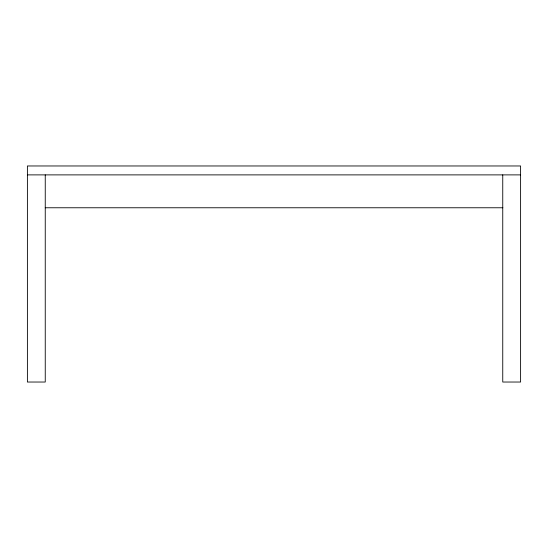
<?xml version="1.0" encoding="UTF-8"?>
<svg xmlns="http://www.w3.org/2000/svg" width="548" height="548" viewBox="0 0 548 548"><rect width="100%" height="100%" fill="white"/><g stroke="black" fill="none" stroke-linecap="round" stroke-linejoin="round"><path stroke-width="0.82" d="M27.4 174.887L520.6 174.887M45.251 207.767L502.838 207.767M502.749 174.887L502.749 382.031L520.6 382.031L520.6 165.969L27.4 165.969L27.4 382.031L45.251 382.031L45.251 174.887"/></g></svg>
